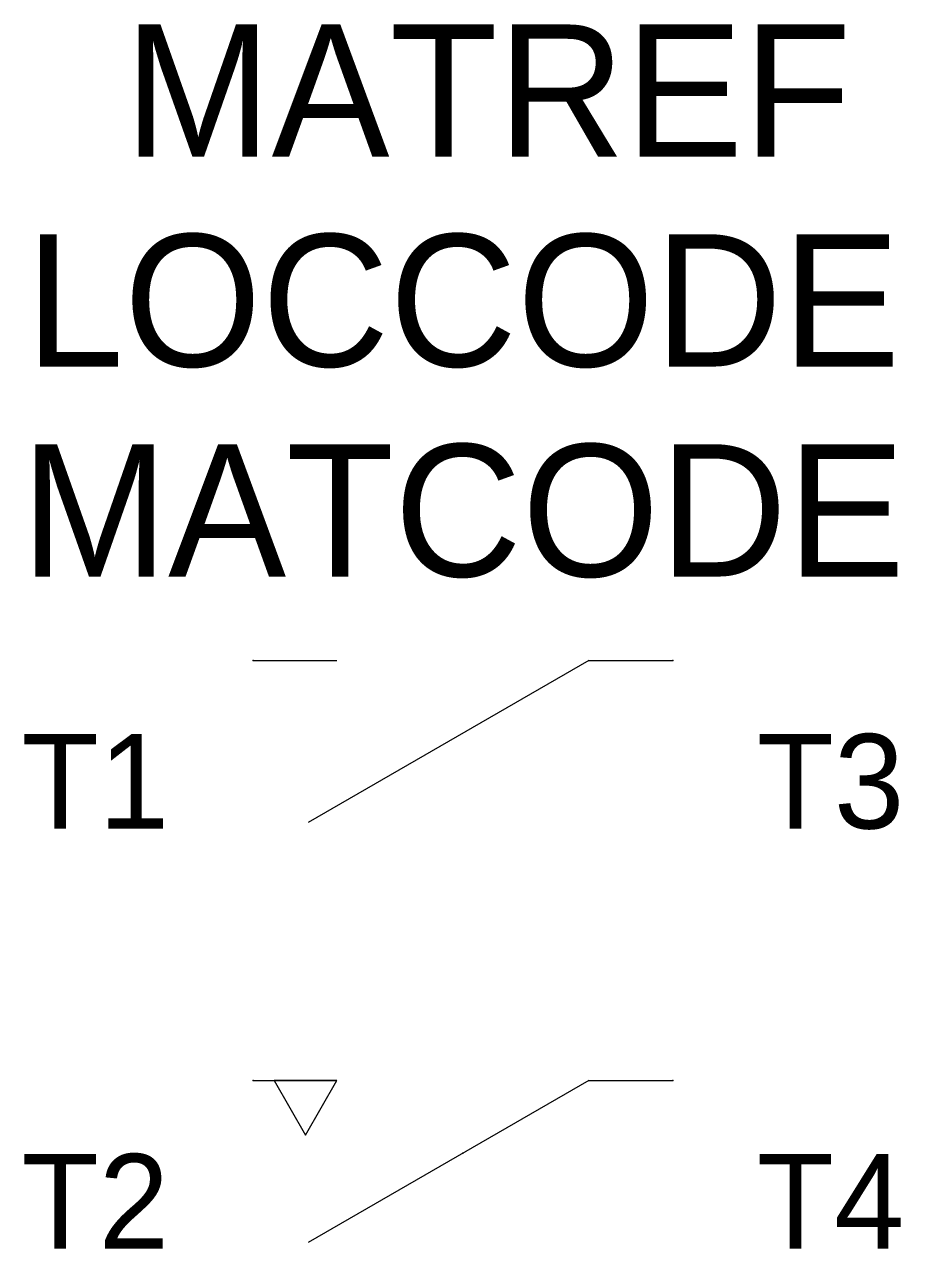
# Model space of a CAD drawing. Extents: x -10.4 to 10.4, y -4 to 25.1.
import ezdxf
from ezdxf.enums import TextEntityAlignment as Align

# ---------------------------------------------------------------- set-up
doc = ezdxf.new("R2010")
doc.units = 0
doc.layers.get('0').update_dxf_attribs({"linetype": 'CONTINUOUS'})
for name, color, linetype in [('A', 7, 'CONTINUOUS'), ('C', 6, 'CONTINUOUS'), ('T2', 7, 'CONTINUOUS')]:
    doc.layers.add(name, color=color, linetype=linetype)

msp = doc.modelspace()

# ---------------------------------------------------------------- linework, layer by layer
at = {"color": 0}
for p, q in [((-5, 10), (-3, 10)), ((3, 10), (-3.683, 6.141)), ((3, 10), (5, 10)), ((-5, 0), (-3, 0)), ((3, 0), (-3.683, -3.859)), ((3, 0), (5, 0))]:
    msp.add_line(p, q, dxfattribs=at)
msp.add_lwpolyline([(-3.75, -1.299), (-3, 0), (-4.5, 0)], close=True, dxfattribs=at)
at = {"layer": 'A', "color": 0, "linetype": 'CONTINUOUS'}
msp.add_point((0, -1.732), dxfattribs=at)
at = {"layer": 'C', "color": 0}
for p in [(-5, 10), (5, 10)]:
    msp.add_point(p, dxfattribs=at)
at = {"layer": 'C', "color": 0, "linetype": 'CONTINUOUS'}
for p in [(-5, 0), (5, 0)]:
    msp.add_point(p, dxfattribs=at)

# ---------------------------------------------------------------- texts
at = {"color": 0, "linetype": 'CONTINUOUS'}
for tag, p in [('MATREF', (0.592, 21.995)), ('LOCCODE', (0, 17)), ('MATCODE', (0, 12))]:
    msp.add_attdef(tag, text='', height=3.15, dxfattribs=at).set_placement(p, align=Align.CENTER)
at = {"layer": 'T2', "color": 0, "linetype": 'CONTINUOUS'}
for tag, p in [('T1', (-7, 6)), ('T2', (-7, -4))]:
    msp.add_attdef(tag, text='', height=2.25, dxfattribs=at).set_placement(p, align=Align.RIGHT)
for tag, p in [('T3', (7, 6)), ('T4', (7, -4))]:
    msp.add_attdef(tag, p, '', height=2.25, dxfattribs=at)

doc.saveas('drawing.dxf')
